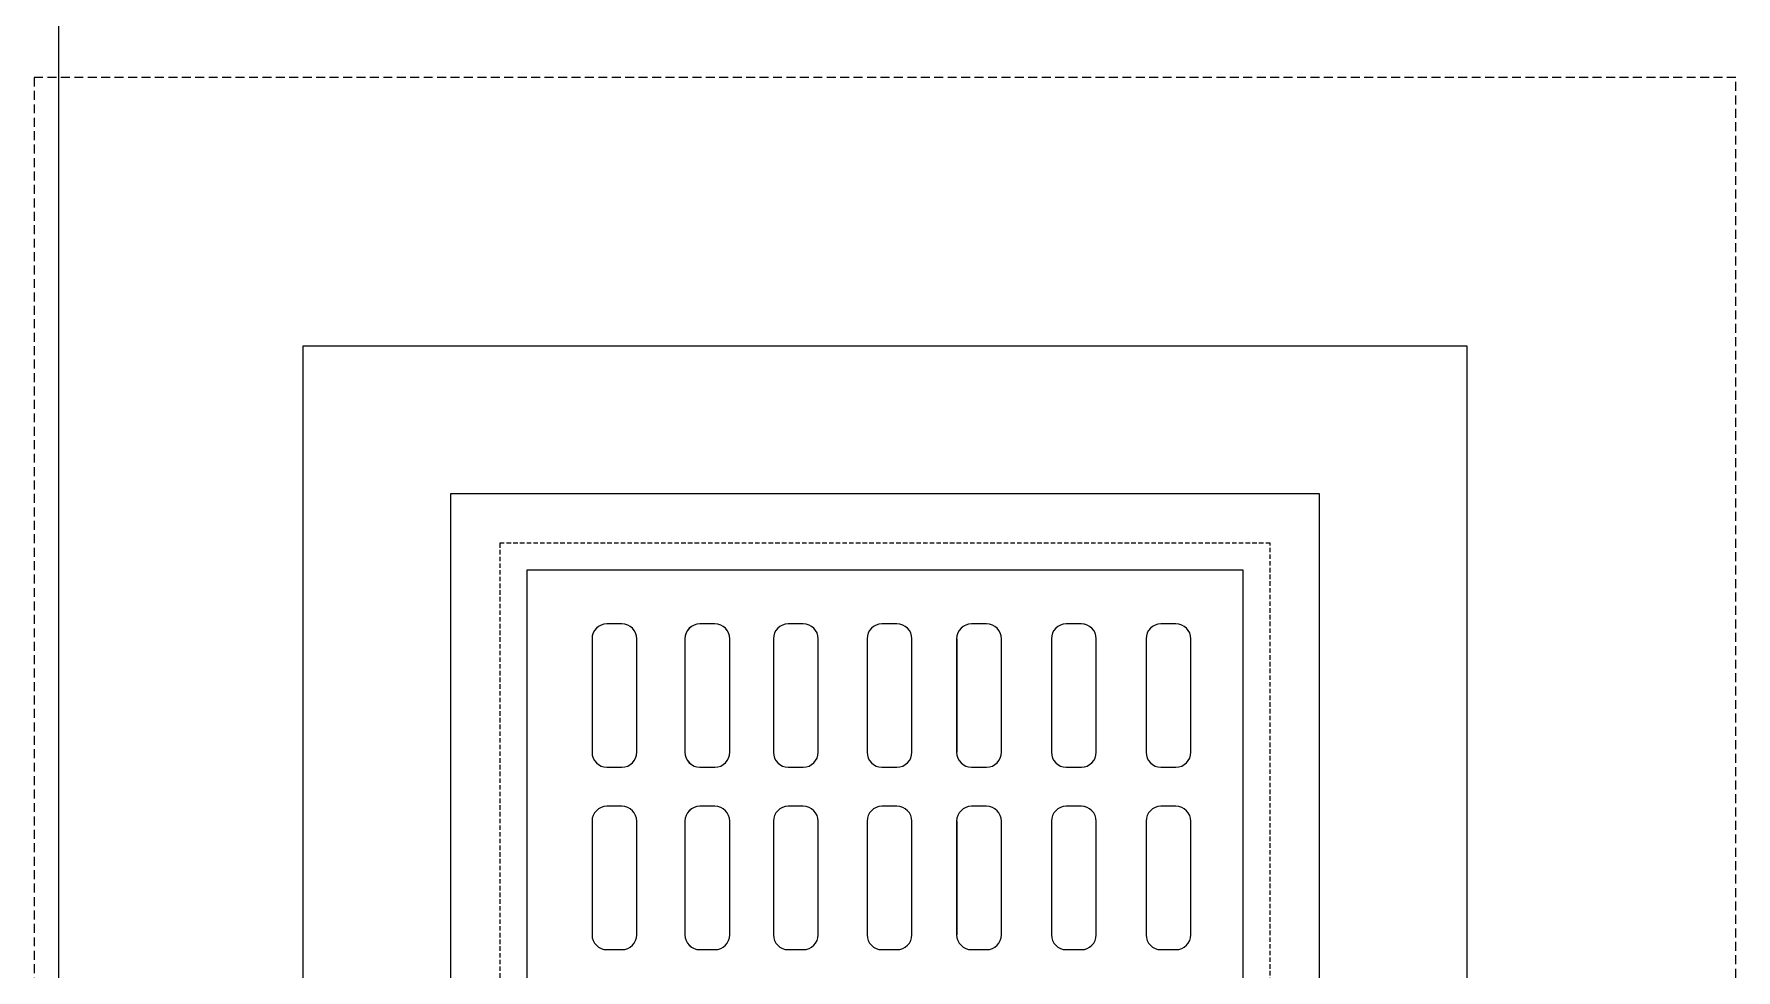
# Model space of a CAD drawing. Header units: inches. Extents: x 25480 to 951550, y -607927 to 1377809.
# Drawn here: x 493002 to 493952, y 352872 to 353394 of the extents above; entities that cross this region are included whole.
import ezdxf

# ---------------------------------------------------------------- set-up
doc = ezdxf.new("R2010")
doc.units = ezdxf.units.IN
doc.header["$MEASUREMENT"] = 0
doc.linetypes.add('HIDDEN', pattern=[0.375, 0.25, -0.125])
doc.linetypes.add('HIDDENX2', pattern=[0.75, 0.5, -0.25])
doc.layers.add('DIM', color=251, linetype='Continuous', lineweight=0)
doc.layers.add('M-X-BKGD', color=8, linetype='Continuous')

# ---------------------------------------------------------------- blocks, each defined once
blk = doc.blocks.new('123')
at = {"layer": 'DIM'}
for p, q in [((-778170.8, -1058776.2), (-774670.89, -1058776.2)), ((-778170.8, -1058776.2), (-774670.89, -1058776.2)), ((-775686.05, -1059073.75), (-775749.44, -1059073.75)), ((-775686.05, -1059073.75), (-775749.44, -1059073.75)), ((-775584.2, -1059073.75), (-775647.59, -1059073.75)), ((-775584.2, -1059073.75), (-775647.59, -1059073.75)), ((-775757.74, -1059082.05), (-775757.74, -1059090.44)), ((-775757.74, -1059082.05), (-775757.74, -1059090.44)), ((-775677.74, -1059090.44), (-775677.74, -1059082.05)), ((-775677.74, -1059090.44), (-775677.74, -1059082.05)), ((-775655.89, -1059082.05), (-775655.89, -1059090.44)), ((-775655.89, -1059082.05), (-775655.89, -1059090.44)), ((-775575.89, -1059090.44), (-775575.89, -1059082.05)), ((-775575.89, -1059090.44), (-775575.89, -1059082.05)), ((-775749.44, -1059098.75), (-775686.05, -1059098.75)), ((-775749.44, -1059098.75), (-775686.05, -1059098.75)), ((-775647.59, -1059098.75), (-775584.2, -1059098.75)), ((-775647.59, -1059098.75), (-775584.2, -1059098.75)), ((-775686.05, -1059125.64), (-775749.44, -1059125.64)), ((-775686.05, -1059125.64), (-775749.44, -1059125.64)), ((-775584.2, -1059125.64), (-775647.59, -1059125.64)), ((-775584.2, -1059125.64), (-775647.59, -1059125.64)), ((-775757.74, -1059133.94), (-775757.74, -1059142.33)), ((-775757.74, -1059133.94), (-775757.74, -1059142.33)), ((-775677.74, -1059142.33), (-775677.74, -1059133.94)), ((-775677.74, -1059142.33), (-775677.74, -1059133.94)), ((-775655.89, -1059133.94), (-775655.89, -1059142.33)), ((-775655.89, -1059133.94), (-775655.89, -1059142.33)), ((-775575.89, -1059142.33), (-775575.89, -1059133.94)), ((-775575.89, -1059142.33), (-775575.89, -1059133.94)), ((-775749.44, -1059150.64), (-775686.05, -1059150.64)), ((-775749.44, -1059150.64), (-775686.05, -1059150.64)), ((-775647.59, -1059150.64), (-775584.2, -1059150.64)), ((-775647.59, -1059150.64), (-775584.2, -1059150.64)), ((-775757.74, -1059183.3), (-775757.74, -1059191.69)), ((-775757.74, -1059183.3), (-775757.74, -1059191.69)), ((-775686.05, -1059175), (-775749.44, -1059175)), ((-775686.05, -1059175), (-775749.44, -1059175)), ((-775677.74, -1059191.69), (-775677.74, -1059183.3)), ((-775677.74, -1059191.69), (-775677.74, -1059183.3)), ((-775655.89, -1059183.3), (-775655.89, -1059191.69)), ((-775655.89, -1059183.3), (-775655.89, -1059191.69)), ((-775584.2, -1059175), (-775647.59, -1059175)), ((-775584.2, -1059175), (-775647.59, -1059175)), ((-775575.89, -1059191.69), (-775575.89, -1059183.3)), ((-775575.89, -1059191.69), (-775575.89, -1059183.3)), ((-775749.44, -1059200), (-775686.05, -1059200)), ((-775749.44, -1059200), (-775686.05, -1059200)), ((-775647.59, -1059200), (-775584.2, -1059200)), ((-775647.59, -1059200), (-775584.2, -1059200)), ((-775686.05, -1059227.28), (-775749.44, -1059227.28)), ((-775686.05, -1059227.28), (-775749.44, -1059227.28)), ((-775584.2, -1059227.28), (-775647.59, -1059227.28)), ((-775584.2, -1059227.28), (-775647.59, -1059227.28)), ((-775757.74, -1059235.59), (-775757.74, -1059243.98)), ((-775757.74, -1059235.59), (-775757.74, -1059243.98)), ((-775677.74, -1059243.98), (-775677.74, -1059235.59)), ((-775677.74, -1059243.98), (-775677.74, -1059235.59)), ((-775655.89, -1059235.59), (-775655.89, -1059243.98)), ((-775655.89, -1059235.59), (-775655.89, -1059243.98)), ((-775575.89, -1059243.98), (-775575.89, -1059235.59)), ((-775575.89, -1059243.98), (-775575.89, -1059235.59)), ((-775749.44, -1059252.28), (-775686.05, -1059252.28)), ((-775749.44, -1059252.28), (-775686.05, -1059252.28)), ((-775647.59, -1059252.28), (-775584.2, -1059252.28)), ((-775647.59, -1059252.28), (-775584.2, -1059252.28)), ((-775686.05, -1059277.28), (-775749.44, -1059277.28)), ((-775686.05, -1059277.28), (-775749.44, -1059277.28)), ((-775584.2, -1059277.28), (-775647.59, -1059277.28)), ((-775584.2, -1059277.28), (-775647.59, -1059277.28)), ((-775757.74, -1059285.59), (-775757.74, -1059293.98)), ((-775757.74, -1059285.59), (-775757.74, -1059293.98)), ((-775677.74, -1059293.98), (-775677.74, -1059285.59)), ((-775677.74, -1059293.98), (-775677.74, -1059285.59)), ((-775655.89, -1059285.59), (-775655.89, -1059293.98)), ((-775655.89, -1059285.59), (-775655.89, -1059293.98)), ((-775575.89, -1059293.98), (-775575.89, -1059285.59)), ((-775575.89, -1059293.98), (-775575.89, -1059285.59)), ((-775749.44, -1059302.28), (-775686.05, -1059302.28)), ((-775749.44, -1059302.28), (-775686.05, -1059302.28)), ((-775647.59, -1059302.28), (-775584.2, -1059302.28)), ((-775647.59, -1059302.28), (-775584.2, -1059302.28)), ((-775686.05, -1059330.18), (-775749.44, -1059330.18)), ((-775686.05, -1059330.18), (-775749.44, -1059330.18)), ((-775584.2, -1059330.18), (-775647.59, -1059330.18)), ((-775584.2, -1059330.18), (-775647.59, -1059330.18)), ((-775757.74, -1059338.49), (-775757.74, -1059346.87)), ((-775757.74, -1059338.49), (-775757.74, -1059346.87)), ((-775677.74, -1059346.87), (-775677.74, -1059338.49)), ((-775677.74, -1059346.87), (-775677.74, -1059338.49)), ((-775655.89, -1059338.49), (-775655.89, -1059346.87)), ((-775655.89, -1059338.49), (-775655.89, -1059346.87)), ((-775575.89, -1059346.87), (-775575.89, -1059338.49)), ((-775575.89, -1059346.87), (-775575.89, -1059338.49)), ((-775749.44, -1059355.18), (-775686.05, -1059355.18)), ((-775749.44, -1059355.18), (-775686.05, -1059355.18)), ((-775647.59, -1059355.18), (-775584.2, -1059355.18)), ((-775647.59, -1059355.18), (-775584.2, -1059355.18)), ((-775686.05, -1059382.99), (-775749.44, -1059382.99)), ((-775686.05, -1059382.99), (-775749.44, -1059382.99)), ((-775584.2, -1059382.99), (-775647.59, -1059382.99)), ((-775584.2, -1059382.99), (-775647.59, -1059382.99)), ((-775757.74, -1059391.3), (-775757.74, -1059399.69)), ((-775757.74, -1059391.3), (-775757.74, -1059399.69)), ((-775677.74, -1059399.69), (-775677.74, -1059391.3)), ((-775677.74, -1059399.69), (-775677.74, -1059391.3)), ((-775655.89, -1059391.3), (-775655.89, -1059399.69)), ((-775655.89, -1059391.3), (-775655.89, -1059399.69)), ((-775575.89, -1059399.69), (-775575.89, -1059391.3)), ((-775575.89, -1059399.69), (-775575.89, -1059391.3)), ((-775749.44, -1059407.99), (-775686.05, -1059407.99)), ((-775749.44, -1059407.99), (-775686.05, -1059407.99)), ((-775647.59, -1059407.99), (-775584.2, -1059407.99)), ((-775647.59, -1059407.99), (-775584.2, -1059407.99))]:
    blk.add_line(p, q, dxfattribs=at)
at = {"layer": 'DIM', "linetype": 'HIDDENX2', "lineweight": 0, "ltscale": 10}
blk.add_lwpolyline([(-775270.89, -1058762.28), (-776470.89, -1058762.28), (-776470.89, -1059712.28), (-775270.89, -1059712.28)], close=True, dxfattribs=at)
blk.add_lwpolyline([(-775270.89, -1058762.28), (-776470.89, -1058762.28), (-776470.89, -1059712.28), (-775270.89, -1059712.28)], close=True, dxfattribs=at)
at = {"layer": 'DIM', "linetype": 'HIDDEN', "lineweight": 0, "ltscale": 10}
blk.add_lwpolyline([(-775420.89, -1058912.28), (-776320.89, -1058912.28), (-776320.89, -1059562.28), (-775420.89, -1059562.28)], close=True, dxfattribs=at)
blk.add_lwpolyline([(-775420.89, -1058912.28), (-776320.89, -1058912.28), (-776320.89, -1059562.28), (-775420.89, -1059562.28)], close=True, dxfattribs=at)
at = {"layer": 'DIM', "lineweight": 0}
for points in [[(-775420.89, -1058912.28), (-776320.89, -1058912.28), (-776320.89, -1059562.28), (-775420.89, -1059562.28)], [(-775420.89, -1058912.28), (-776320.89, -1058912.28), (-776320.89, -1059562.28), (-775420.89, -1059562.28)], [(-775545.89, -1059037.28), (-776195.89, -1059037.28), (-776195.89, -1059437.28), (-775545.89, -1059437.28)], [(-775545.89, -1059037.28), (-776195.89, -1059037.28), (-776195.89, -1059437.28), (-775545.89, -1059437.28)]]:
    blk.add_lwpolyline(points, close=True, dxfattribs=at)
blk.add_lwpolyline([(-776238.39, -1059479.78), (-775503.39, -1059479.78), (-775503.39, -1058994.78), (-776238.39, -1058994.78)], dxfattribs=at)
blk.add_lwpolyline([(-776238.39, -1059479.78), (-775503.39, -1059479.78), (-775503.39, -1058994.78), (-776238.39, -1058994.78)], dxfattribs=at)
at = {"layer": 'DIM', "linetype": 'HIDDEN', "lineweight": 0, "ltscale": 10}
blk.add_lwpolyline([(-776210.89, -1059452.28), (-775530.89, -1059452.28), (-775530.89, -1059022.28), (-775958.22, -1059022.28)], dxfattribs=at)
blk.add_lwpolyline([(-776210.89, -1059452.28), (-775530.89, -1059452.28), (-775530.89, -1059022.28), (-775958.22, -1059022.28)], dxfattribs=at)
at = {"layer": 'DIM'}
for centre, start, end in [((-775749.44, -1059082.05), 90, 180), ((-775749.44, -1059082.05), 90, 180), ((-775686.05, -1059082.05), 0, 90), ((-775686.05, -1059082.05), 0, 90), ((-775647.59, -1059082.05), 90, 180), ((-775647.59, -1059082.05), 90, 180), ((-775584.2, -1059082.05), 0, 90), ((-775584.2, -1059082.05), 0, 90), ((-775749.44, -1059090.44), 180, 270), ((-775749.44, -1059090.44), 180, 270), ((-775686.05, -1059090.44), 270, 0), ((-775686.05, -1059090.44), 270, 0), ((-775647.59, -1059090.44), 180, 270), ((-775647.59, -1059090.44), 180, 270), ((-775584.2, -1059090.44), 270, 0), ((-775584.2, -1059090.44), 270, 0), ((-775749.44, -1059133.94), 90, 180), ((-775749.44, -1059133.94), 90, 180), ((-775686.05, -1059133.94), 0, 90), ((-775686.05, -1059133.94), 0, 90), ((-775647.59, -1059133.94), 90, 180), ((-775647.59, -1059133.94), 90, 180), ((-775584.2, -1059133.94), 0, 90), ((-775584.2, -1059133.94), 0, 90), ((-775749.44, -1059142.33), 180, 270), ((-775749.44, -1059142.33), 180, 270), ((-775686.05, -1059142.33), 270, 0), ((-775686.05, -1059142.33), 270, 0), ((-775647.59, -1059142.33), 180, 270), ((-775647.59, -1059142.33), 180, 270), ((-775584.2, -1059142.33), 270, 0), ((-775584.2, -1059142.33), 270, 0), ((-775749.44, -1059183.3), 90, 180), ((-775749.44, -1059183.3), 90, 180), ((-775686.05, -1059183.3), 0, 90), ((-775686.05, -1059183.3), 0, 90), ((-775647.59, -1059183.3), 90, 180), ((-775647.59, -1059183.3), 90, 180), ((-775584.2, -1059183.3), 0, 90), ((-775584.2, -1059183.3), 0, 90), ((-775749.44, -1059191.69), 180, 270), ((-775749.44, -1059191.69), 180, 270), ((-775686.05, -1059191.69), 270, 0), ((-775686.05, -1059191.69), 270, 0), ((-775647.59, -1059191.69), 180, 270), ((-775647.59, -1059191.69), 180, 270), ((-775584.2, -1059191.69), 270, 0), ((-775584.2, -1059191.69), 270, 0), ((-775749.44, -1059235.59), 90, 180), ((-775749.44, -1059235.59), 90, 180), ((-775686.05, -1059235.59), 0, 90), ((-775686.05, -1059235.59), 0, 90), ((-775647.59, -1059235.59), 90, 180), ((-775647.59, -1059235.59), 90, 180), ((-775584.2, -1059235.59), 0, 90), ((-775584.2, -1059235.59), 0, 90), ((-775749.44, -1059243.98), 180, 270), ((-775749.44, -1059243.98), 180, 270), ((-775686.05, -1059243.98), 270, 0), ((-775686.05, -1059243.98), 270, 0), ((-775647.59, -1059243.98), 180, 270), ((-775647.59, -1059243.98), 180, 270), ((-775584.2, -1059243.98), 270, 0), ((-775584.2, -1059243.98), 270, 0), ((-775749.44, -1059285.59), 90, 180), ((-775749.44, -1059285.59), 90, 180), ((-775686.05, -1059285.59), 0, 90), ((-775686.05, -1059285.59), 0, 90), ((-775647.59, -1059285.59), 90, 180), ((-775647.59, -1059285.59), 90, 180), ((-775584.2, -1059285.59), 0, 90), ((-775584.2, -1059285.59), 0, 90), ((-775749.44, -1059293.98), 180, 270), ((-775749.44, -1059293.98), 180, 270), ((-775686.05, -1059293.98), 270, 0), ((-775686.05, -1059293.98), 270, 0), ((-775647.59, -1059293.98), 180, 270), ((-775647.59, -1059293.98), 180, 270), ((-775584.2, -1059293.98), 270, 0), ((-775584.2, -1059293.98), 270, 0), ((-775749.44, -1059338.49), 90, 180), ((-775749.44, -1059338.49), 90, 180), ((-775686.05, -1059338.49), 0, 90), ((-775686.05, -1059338.49), 0, 90), ((-775647.59, -1059338.49), 90, 180), ((-775647.59, -1059338.49), 90, 180), ((-775584.2, -1059338.49), 0, 90), ((-775584.2, -1059338.49), 0, 90), ((-775749.44, -1059346.87), 180, 270), ((-775749.44, -1059346.87), 180, 270), ((-775686.05, -1059346.87), 270, 0), ((-775686.05, -1059346.87), 270, 0), ((-775647.59, -1059346.87), 180, 270), ((-775647.59, -1059346.87), 180, 270), ((-775584.2, -1059346.87), 270, 0), ((-775584.2, -1059346.87), 270, 0), ((-775749.44, -1059391.3), 90, 180), ((-775749.44, -1059391.3), 90, 180), ((-775686.05, -1059391.3), 0, 90), ((-775686.05, -1059391.3), 0, 90), ((-775647.59, -1059391.3), 90, 180), ((-775647.59, -1059391.3), 90, 180), ((-775584.2, -1059391.3), 0, 90), ((-775584.2, -1059391.3), 0, 90), ((-775749.44, -1059399.69), 180, 270), ((-775749.44, -1059399.69), 180, 270), ((-775686.05, -1059399.69), 270, 0), ((-775686.05, -1059399.69), 270, 0), ((-775647.59, -1059399.69), 180, 270), ((-775647.59, -1059399.69), 180, 270), ((-775584.2, -1059399.69), 270, 0), ((-775584.2, -1059399.69), 270, 0)]:
    blk.add_arc(centre, 8.31, start, end, dxfattribs=at)

msp = doc.modelspace()

# ---------------------------------------------------------------- linework, layer by layer
at = {"layer": 'M-X-BKGD', "color": 8}
for p, q in [((493015.65, 350469.9), (493015.65, 353969.81)), ((493015.65, 350469.9), (493015.65, 353969.81)), ((493329.9, 353064.81), (493321.51, 353064.81)), ((493329.9, 353064.81), (493321.51, 353064.81)), ((493381.79, 353064.81), (493373.4, 353064.81)), ((493381.79, 353064.81), (493373.4, 353064.81)), ((493431.14, 353064.81), (493422.76, 353064.81)), ((493431.14, 353064.81), (493422.76, 353064.81)), ((493483.43, 353064.81), (493475.04, 353064.81)), ((493483.43, 353064.81), (493475.04, 353064.81)), ((493533.43, 353064.81), (493525.04, 353064.81)), ((493533.43, 353064.81), (493525.04, 353064.81)), ((493586.33, 353064.81), (493577.94, 353064.81)), ((493586.33, 353064.81), (493577.94, 353064.81)), ((493639.14, 353064.81), (493630.75, 353064.81)), ((493639.14, 353064.81), (493630.75, 353064.81)), ((493313.2, 353056.5), (493313.2, 352993.11)), ((493313.2, 353056.5), (493313.2, 352993.11)), ((493338.2, 352993.11), (493338.2, 353056.5)), ((493338.2, 352993.11), (493338.2, 353056.5)), ((493365.09, 353056.5), (493365.09, 352993.11)), ((493365.09, 353056.5), (493365.09, 352993.11)), ((493390.09, 352993.11), (493390.09, 353056.5)), ((493390.09, 352993.11), (493390.09, 353056.5)), ((493414.45, 353056.5), (493414.45, 352993.11)), ((493414.45, 353056.5), (493414.45, 352993.11)), ((493439.45, 352993.11), (493439.45, 353056.5)), ((493439.45, 352993.11), (493439.45, 353056.5)), ((493466.74, 353056.5), (493466.74, 352993.11)), ((493466.74, 353056.5), (493466.74, 352993.11)), ((493491.74, 352993.11), (493491.74, 353056.5)), ((493491.74, 352993.11), (493491.74, 353056.5)), ((493516.74, 353056.5), (493516.74, 352993.11)), ((493516.74, 353056.5), (493516.74, 352993.11)), ((493541.74, 352993.11), (493541.74, 353056.5)), ((493541.74, 352993.11), (493541.74, 353056.5)), ((493569.63, 353056.5), (493569.63, 352993.11)), ((493569.63, 353056.5), (493569.63, 352993.11)), ((493594.63, 352993.11), (493594.63, 353056.5)), ((493594.63, 352993.11), (493594.63, 353056.5)), ((493622.45, 353056.5), (493622.45, 352993.11)), ((493622.45, 353056.5), (493622.45, 352993.11)), ((493647.45, 352993.11), (493647.45, 353056.5)), ((493647.45, 352993.11), (493647.45, 353056.5)), ((493321.51, 352984.81), (493329.9, 352984.81)), ((493321.51, 352984.81), (493329.9, 352984.81)), ((493373.4, 352984.81), (493381.79, 352984.81)), ((493373.4, 352984.81), (493381.79, 352984.81)), ((493422.76, 352984.81), (493431.14, 352984.81)), ((493422.76, 352984.81), (493431.14, 352984.81)), ((493475.04, 352984.81), (493483.43, 352984.81)), ((493475.04, 352984.81), (493483.43, 352984.81)), ((493525.04, 352984.81), (493533.43, 352984.81)), ((493525.04, 352984.81), (493533.43, 352984.81)), ((493577.94, 352984.81), (493586.33, 352984.81)), ((493577.94, 352984.81), (493586.33, 352984.81)), ((493630.75, 352984.81), (493639.14, 352984.81)), ((493630.75, 352984.81), (493639.14, 352984.81)), ((493313.2, 352954.65), (493313.2, 352891.26)), ((493313.2, 352954.65), (493313.2, 352891.26)), ((493329.9, 352962.96), (493321.51, 352962.96)), ((493329.9, 352962.96), (493321.51, 352962.96)), ((493338.2, 352891.26), (493338.2, 352954.65)), ((493338.2, 352891.26), (493338.2, 352954.65)), ((493365.09, 352954.65), (493365.09, 352891.26)), ((493365.09, 352954.65), (493365.09, 352891.26)), ((493381.79, 352962.96), (493373.4, 352962.96)), ((493381.79, 352962.96), (493373.4, 352962.96)), ((493390.09, 352891.26), (493390.09, 352954.65)), ((493390.09, 352891.26), (493390.09, 352954.65)), ((493414.45, 352954.65), (493414.45, 352891.26)), ((493414.45, 352954.65), (493414.45, 352891.26)), ((493431.14, 352962.96), (493422.76, 352962.96)), ((493431.14, 352962.96), (493422.76, 352962.96)), ((493439.45, 352891.26), (493439.45, 352954.65)), ((493439.45, 352891.26), (493439.45, 352954.65)), ((493466.74, 352954.65), (493466.74, 352891.26)), ((493466.74, 352954.65), (493466.74, 352891.26)), ((493483.43, 352962.96), (493475.04, 352962.96)), ((493483.43, 352962.96), (493475.04, 352962.96)), ((493491.74, 352891.26), (493491.74, 352954.65)), ((493491.74, 352891.26), (493491.74, 352954.65)), ((493516.74, 352954.65), (493516.74, 352891.26)), ((493516.74, 352954.65), (493516.74, 352891.26)), ((493533.43, 352962.96), (493525.04, 352962.96)), ((493533.43, 352962.96), (493525.04, 352962.96)), ((493541.74, 352891.26), (493541.74, 352954.65)), ((493541.74, 352891.26), (493541.74, 352954.65)), ((493569.63, 352954.65), (493569.63, 352891.26)), ((493569.63, 352954.65), (493569.63, 352891.26)), ((493586.33, 352962.96), (493577.94, 352962.96)), ((493586.33, 352962.96), (493577.94, 352962.96)), ((493594.63, 352891.26), (493594.63, 352954.65)), ((493594.63, 352891.26), (493594.63, 352954.65)), ((493622.45, 352954.65), (493622.45, 352891.26)), ((493622.45, 352954.65), (493622.45, 352891.26)), ((493639.14, 352962.96), (493630.75, 352962.96)), ((493639.14, 352962.96), (493630.75, 352962.96)), ((493647.45, 352891.26), (493647.45, 352954.65)), ((493647.45, 352891.26), (493647.45, 352954.65)), ((493321.51, 352882.96), (493329.9, 352882.96)), ((493321.51, 352882.96), (493329.9, 352882.96)), ((493373.4, 352882.96), (493381.79, 352882.96)), ((493373.4, 352882.96), (493381.79, 352882.96)), ((493422.76, 352882.96), (493431.14, 352882.96)), ((493422.76, 352882.96), (493431.14, 352882.96)), ((493475.04, 352882.96), (493483.43, 352882.96)), ((493475.04, 352882.96), (493483.43, 352882.96)), ((493525.04, 352882.96), (493533.43, 352882.96)), ((493525.04, 352882.96), (493533.43, 352882.96)), ((493577.94, 352882.96), (493586.33, 352882.96)), ((493577.94, 352882.96), (493586.33, 352882.96)), ((493630.75, 352882.96), (493639.14, 352882.96)), ((493630.75, 352882.96), (493639.14, 352882.96))]:
    msp.add_line(p, q, dxfattribs=at)
at = {"layer": 'M-X-BKGD', "color": 8, "linetype": 'HIDDEN', "lineweight": 0, "ltscale": 10}
msp.add_lwpolyline([(493151.73, 353219.81), (493151.73, 352319.81), (493801.73, 352319.81), (493801.73, 353219.81)], close=True, dxfattribs=at)
msp.add_lwpolyline([(493151.73, 353219.81), (493151.73, 352319.81), (493801.73, 352319.81), (493801.73, 353219.81)], close=True, dxfattribs=at)
at = {"layer": 'M-X-BKGD', "color": 8, "lineweight": 0}
for points in [[(493151.73, 353219.81), (493151.73, 352319.81), (493801.73, 352319.81), (493801.73, 353219.81)], [(493276.73, 353094.81), (493276.73, 352444.81), (493676.73, 352444.81), (493676.73, 353094.81)], [(493276.73, 353094.81), (493276.73, 352444.81), (493676.73, 352444.81), (493676.73, 353094.81)]]:
    msp.add_lwpolyline(points, close=True, dxfattribs=at)
at = {"layer": 'M-X-BKGD', "color": 8, "linetype": 'Continuous', "lineweight": 0, "ltscale": 10}
msp.add_lwpolyline([(493151.73, 353219.81), (493151.73, 352319.81), (493801.73, 352319.81), (493801.73, 353219.81)], close=True, dxfattribs=at)
at = {"layer": 'M-X-BKGD', "color": 8, "lineweight": 0}
msp.add_lwpolyline([(493719.23, 352402.31), (493719.23, 353137.31), (493234.23, 353137.31), (493234.23, 352402.31)], dxfattribs=at)
msp.add_lwpolyline([(493719.23, 352402.31), (493719.23, 353137.31), (493234.23, 353137.31), (493234.23, 352402.31)], dxfattribs=at)
at = {"layer": 'M-X-BKGD', "color": 8, "linetype": 'HIDDEN', "lineweight": 0, "ltscale": 10}
msp.add_lwpolyline([(493691.73, 352429.81), (493691.73, 353109.81), (493261.73, 353109.81), (493261.73, 352682.48)], dxfattribs=at)
msp.add_lwpolyline([(493691.73, 352429.81), (493691.73, 353109.81), (493261.73, 353109.81), (493261.73, 352682.48)], dxfattribs=at)
at = {"layer": 'M-X-BKGD', "color": 8}
for centre, start, end in [((493321.51, 353056.5), 90, 180), ((493321.51, 353056.5), 90, 180), ((493329.9, 353056.5), 0, 90), ((493329.9, 353056.5), 0, 90), ((493373.4, 353056.5), 90, 180), ((493373.4, 353056.5), 90, 180), ((493381.79, 353056.5), 0, 90), ((493381.79, 353056.5), 0, 90), ((493422.76, 353056.5), 90, 180), ((493422.76, 353056.5), 90, 180), ((493431.14, 353056.5), 0, 90), ((493431.14, 353056.5), 0, 90), ((493475.04, 353056.5), 90, 180), ((493475.04, 353056.5), 90, 180), ((493483.43, 353056.5), 0, 90), ((493483.43, 353056.5), 0, 90), ((493525.04, 353056.5), 90, 180), ((493525.04, 353056.5), 90, 180), ((493533.43, 353056.5), 0, 90), ((493533.43, 353056.5), 0, 90), ((493577.94, 353056.5), 90, 180), ((493577.94, 353056.5), 90, 180), ((493586.33, 353056.5), 0, 90), ((493586.33, 353056.5), 0, 90), ((493630.75, 353056.5), 90, 180), ((493630.75, 353056.5), 90, 180), ((493639.14, 353056.5), 0, 90), ((493639.14, 353056.5), 0, 90), ((493321.51, 352993.11), 180, 270), ((493321.51, 352993.11), 180, 270), ((493329.9, 352993.11), 270, 0), ((493329.9, 352993.11), 270, 0), ((493373.4, 352993.11), 180, 270), ((493373.4, 352993.11), 180, 270), ((493381.79, 352993.11), 270, 0), ((493381.79, 352993.11), 270, 0), ((493422.76, 352993.11), 180, 270), ((493422.76, 352993.11), 180, 270), ((493431.14, 352993.11), 270, 0), ((493431.14, 352993.11), 270, 0), ((493475.04, 352993.11), 180, 270), ((493475.04, 352993.11), 180, 270), ((493483.43, 352993.11), 270, 0), ((493483.43, 352993.11), 270, 0), ((493525.04, 352993.11), 180, 270), ((493525.04, 352993.11), 180, 270), ((493533.43, 352993.11), 270, 0), ((493533.43, 352993.11), 270, 0), ((493577.94, 352993.11), 180, 270), ((493577.94, 352993.11), 180, 270), ((493586.33, 352993.11), 270, 0), ((493586.33, 352993.11), 270, 0), ((493630.75, 352993.11), 180, 270), ((493630.75, 352993.11), 180, 270), ((493639.14, 352993.11), 270, 0), ((493639.14, 352993.11), 270, 0), ((493321.51, 352954.65), 90, 180), ((493321.51, 352954.65), 90, 180), ((493329.9, 352954.65), 0, 90), ((493329.9, 352954.65), 0, 90), ((493373.4, 352954.65), 90, 180), ((493373.4, 352954.65), 90, 180), ((493381.79, 352954.65), 0, 90), ((493381.79, 352954.65), 0, 90), ((493422.76, 352954.65), 90, 180), ((493422.76, 352954.65), 90, 180), ((493431.14, 352954.65), 0, 90), ((493431.14, 352954.65), 0, 90), ((493475.04, 352954.65), 90, 180), ((493475.04, 352954.65), 90, 180), ((493483.43, 352954.65), 0, 90), ((493483.43, 352954.65), 0, 90), ((493525.04, 352954.65), 90, 180), ((493525.04, 352954.65), 90, 180), ((493533.43, 352954.65), 0, 90), ((493533.43, 352954.65), 0, 90), ((493577.94, 352954.65), 90, 180), ((493577.94, 352954.65), 90, 180), ((493586.33, 352954.65), 0, 90), ((493586.33, 352954.65), 0, 90), ((493630.75, 352954.65), 90, 180), ((493630.75, 352954.65), 90, 180), ((493639.14, 352954.65), 0, 90), ((493639.14, 352954.65), 0, 90), ((493321.51, 352891.26), 180, 270), ((493321.51, 352891.26), 180, 270), ((493329.9, 352891.26), 270, 0), ((493329.9, 352891.26), 270, 0), ((493373.4, 352891.26), 180, 270), ((493373.4, 352891.26), 180, 270), ((493381.79, 352891.26), 270, 0), ((493381.79, 352891.26), 270, 0), ((493422.76, 352891.26), 180, 270), ((493422.76, 352891.26), 180, 270), ((493431.14, 352891.26), 270, 0), ((493431.14, 352891.26), 270, 0), ((493475.04, 352891.26), 180, 270), ((493475.04, 352891.26), 180, 270), ((493483.43, 352891.26), 270, 0), ((493483.43, 352891.26), 270, 0), ((493525.04, 352891.26), 180, 270), ((493525.04, 352891.26), 180, 270), ((493533.43, 352891.26), 270, 0), ((493533.43, 352891.26), 270, 0), ((493577.94, 352891.26), 180, 270), ((493577.94, 352891.26), 180, 270), ((493586.33, 352891.26), 270, 0), ((493586.33, 352891.26), 270, 0), ((493630.75, 352891.26), 180, 270), ((493630.75, 352891.26), 180, 270), ((493639.14, 352891.26), 270, 0), ((493639.14, 352891.26), 270, 0)]:
    msp.add_arc(centre, 8.31, start, end, dxfattribs=at)

# ---------------------------------------------------------------- block references
at = {"layer": 'M-X-BKGD', "color": 8, "rotation": 90}
msp.add_blockref('123', (-565760.55, 1128640.7), dxfattribs=at)

doc.saveas('drawing.dxf')
